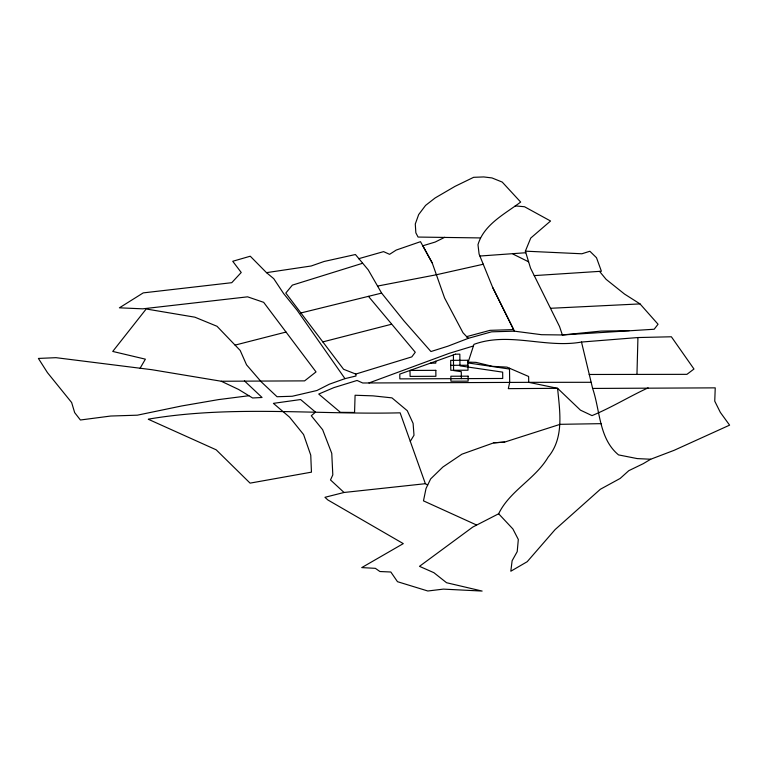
<?xml version="1.0" encoding="UTF-8"?>
<svg xmlns="http://www.w3.org/2000/svg" width="768" height="768" viewBox="0 0 768 768"><rect width="100%" height="100%" fill="white"/><g stroke="black" fill="none" stroke-linecap="round" stroke-linejoin="round"><path stroke-width="1.15" d="M636.96 374.41L637.939 337.546L671.376 336.778L693.974 369.024L686.918 374.342L589.162 374.477M480.442 237.926L418.07 237.062L415.853 232.829L415.286 223.987L418.675 214.57L425.568 205.421L435.11 197.971L455.011 186.365L473.654 177.312L483.744 176.938L491.981 177.936L502.224 182.074L520.666 202.061C504.998 213.898 483.898 224.4 477.984 244.704L479.098 254.083L492.701 287.491L513.629 329.606L490.042 330.336L466.656 336.634L468.269 338.342L491.606 331.824L514.406 331.171L541.536 334.704L562.378 334.963L654.173 329.242L658.051 324.24L640.022 303.907L624.49 294.038L606.106 279.341L599.53 271.363M629.27 330.653L601.094 331.085L562.378 334.963L559.546 326.554L530.544 268.157L525.36 251.165L530.736 238.07L550.56 221.011L524.506 206.736L515.203 205.891M427.699 485.03L425.366 483.696L344.035 492.48L324.95 497.299L327.802 499.93L403.286 543.619L361.747 567.6L375.379 568.339L379.91 571.526L390.826 572.006L397.488 581.693L427.824 590.995L443.386 589.123L482.131 591.062L446.563 582.73L433.901 572.698L419.491 566.333L472.771 527.069L498.653 513.773C509.75 490.714 535.277 479.069 548.17 457.085C564.365 437.654 559.776 411.389 557.597 388.32L528.72 382.339L362.736 382.992L357.062 380.458L333.869 387.629L318.73 394.051L340.435 412.339L354.566 412.454L355.085 395.251L372.989 395.856L391.949 397.872L407.27 410.698L413.098 423.379L414 435.245L410.285 441.341M140.102 368.227L145.382 359.165L112.733 351.437L146.198 308.986L194.88 317.184L217.027 326.285L240.182 350.448L246.538 364.81L261.283 381.878L277.037 396.73L292.253 396.259L316.906 390.509L329.318 384.211L344.976 378.643L355.997 375.994L355.786 374.054L343.574 369.274L285.811 293.05L292.358 285.13L362.515 263.299M509.501 369.043L467.923 362.928L473.942 344.362C509.021 331.517 545.606 348.518 581.501 342.048L592.627 388.435L715.238 387.859L714.749 401.165L720.336 412.387L729.6 425.146L674.074 450.336L650.707 459.235L643.229 463.69L628.8 470.669L620.16 478.445L600.374 489.245L555.13 529.555L527.222 561.686L510.816 571.229L512.122 560.736L517.21 551.635L518.323 539.472L512.89 528.96L498.653 513.773M444.691 237.302L435.178 242.054L422.842 245.779L432.24 262.982L444.576 297.965L462.998 332.765L468.269 338.342L447.994 346.157L430.944 351.542L404.074 321.024L381.619 293.107L368.256 269.904L355.43 254.515L324.096 261.475L311.213 265.987L266.496 272.65L250.262 256.214L232.733 261.274L241.229 272.486L231.754 282.691L143.242 292.886L119.405 307.824L142.685 308.832L247.594 296.832L263.664 302.333L316.022 371.914L304.608 380.88L221.261 381.245L151.872 369.706L55.978 357.677L38.4 358.435L47.434 372.614L71.645 402.538L74.669 412.618L80.4 420L110.755 416.026L137.347 415.181L181.67 405.965L218.429 399.619L248.88 395.722M648.115 387.859C629.155 396.605 611.357 407.645 592.013 415.613L580.435 410.141L557.597 388.32L508.31 388.646L509.693 382.416L509.491 368.227M368.966 382.963L449.414 353.27L473.424 345.984M601.488 423.648L560.15 424.32L504.672 442.08L493.747 442.838L461.894 454.195L442.867 467.03L430.646 478.915L426.019 488.506L423.475 500.861L476.429 524.938M355.786 374.054L411.811 356.88L415.267 352.243L368.438 296.352M358.55 258.739L383.578 251.626L389.578 254.333L396.221 250.061L420.499 241.68L432.24 262.982M322.771 341.914L391.325 324.298M235.066 345.11L286.032 332.054M300.653 313.018L381.619 293.107M483.408 264.211L436.109 274.819L377.568 286.07M479.923 256.032L525.84 252.73M581.501 342.048L637.939 337.546M493.747 442.838L504.672 442.08M534.24 275.606L601.402 271.248L596.496 257.722L589.891 251.261L581.894 253.776L525.36 251.165M550.483 308.294L640.022 303.907M650.707 459.235L637.219 458.592L618.528 454.896C598.848 438.566 600.288 410.851 592.627 388.435M430.445 363.139L435.792 363.12L435.773 361.229M450.739 365.318L467.942 365.251M591.11 382.301L528.72 382.339L528.634 376.483L506.938 367.123L492.49 366.346L475.939 362.362L468.173 362.141M221.27 381.245L238.598 389.453L252.586 397.978L262.061 397.488L244.426 380.87M513.005 254.083L528.614 261.821M266.496 272.65L273.734 278.659L283.68 293.645L297.139 310.291L344.976 378.643M344.035 492.48L330.499 479.933L332.813 474.874L331.757 453.35L322.646 429.725L311.29 415.747L315.504 412.128L300.605 399.542L273.398 403.363L289.584 417.187L303.59 434.554L310.752 455.165L311.453 472.157L250.08 483.13L216.173 449.808L148.291 419.261L149.184 419.021C232.109 405.024 316.56 414.902 400.128 412.829L425.366 483.696M492.701 287.491L514.406 331.171M461.376 378.634L461.28 371.693L453.59 370.56L453.389 354.931M455.501 354.173L399.792 374.102L399.85 378.874L502.733 378.47L502.666 372.144L459.965 365.856L459.83 354.154L455.501 354.173M467.885 360.278L450.682 360.346L450.797 370.282L468.01 370.214L467.885 360.278M435.83 370.339L410.016 370.445L410.083 376.406L435.898 376.301L435.83 370.339M468.077 376.176L450.864 376.243L450.922 381.216L468.134 381.149L468.077 376.176"/></g></svg>
